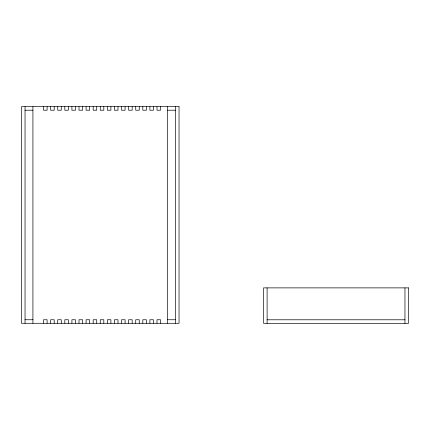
<?xml version="1.0" encoding="UTF-8"?>
<svg xmlns="http://www.w3.org/2000/svg" width="430" height="430" viewBox="0 0 430 430"><rect width="100%" height="100%" fill="white"/><g stroke="black" fill="none" stroke-linecap="round" stroke-linejoin="round"><path stroke-width="0.64" d="M25.042 110.214L32.922 110.214M167.619 110.214L175.499 110.214M25.042 319.748L32.922 319.748M167.619 319.748L175.499 319.748M267.105 319.786L404.958 319.786M404.958 287.88L404.958 323.328M267.105 287.88L267.105 323.328M175.499 106.672L175.499 323.29M167.619 106.672L167.619 323.29M160.53 106.672L160.53 110.214L156.988 110.214L156.988 106.672M160.53 323.29L160.53 319.748L156.988 319.748L156.988 323.29M153.44 106.672L153.44 110.214L149.898 110.214L149.898 106.672M153.44 323.29L153.44 319.748L149.898 319.748L149.898 323.29M146.35 106.672L146.35 110.214L142.808 110.214L142.808 106.672M146.35 323.29L146.35 319.748L142.808 319.748L142.808 323.29M139.261 106.672L139.261 110.214L135.719 110.214L135.719 106.672M139.261 323.29L139.261 319.748L135.719 319.748L135.719 323.29M132.171 106.672L132.171 110.214L128.629 110.214L128.629 106.672M132.171 323.29L132.171 319.748L128.629 319.748L128.629 323.29M125.082 106.672L125.082 110.214L121.54 110.214L121.54 106.672M125.082 323.29L125.082 319.748L121.54 319.748L121.54 323.29M117.992 106.672L117.992 110.214L114.45 110.214L114.45 106.672M117.992 323.29L117.992 319.748L114.45 319.748L114.45 323.29M110.902 106.672L110.902 110.214L107.36 110.214L107.36 106.672M110.902 323.29L110.902 319.748L107.36 319.748L107.36 323.29M103.818 106.672L103.818 110.214L100.271 110.214L100.271 106.672M103.818 323.29L103.818 319.748L100.271 319.748L100.271 323.29M96.728 106.672L96.728 110.214L93.181 110.214L93.181 106.672M96.728 323.29L96.728 319.748L93.181 319.748L93.181 323.29M89.639 106.672L89.639 110.214L86.091 110.214L86.091 106.672M89.639 323.29L89.639 319.748L86.091 319.748L86.091 323.29M82.549 106.672L82.549 110.214L79.002 110.214L79.002 106.672M82.549 323.29L82.549 319.748L79.002 319.748L79.002 323.29M75.46 106.672L75.46 110.214L71.912 110.214L71.912 106.672M75.46 323.29L75.46 319.748L71.912 319.748L71.912 323.29M68.37 106.672L68.37 110.214L64.822 110.214L64.822 106.672M68.37 323.29L68.37 319.748L64.822 319.748L64.822 323.29M61.28 106.672L61.28 110.214L57.733 110.214L57.733 106.672M61.28 323.29L61.28 319.748L57.733 319.748L57.733 323.29M54.191 106.672L54.191 110.214L50.643 110.214L50.643 106.672M54.191 323.29L54.191 319.748L50.643 319.748L50.643 323.29M47.101 106.672L47.101 110.214L43.554 110.214L43.554 106.672M47.101 323.29L47.101 319.748L43.554 319.748L43.554 323.29M32.922 106.672L32.922 323.29M25.042 106.672L25.042 323.29M179.041 106.672L21.5 106.672L21.5 323.29L179.041 323.29L179.041 106.672M408.5 287.88L263.563 287.88L263.563 323.328L408.5 323.328L408.5 287.88"/></g></svg>
